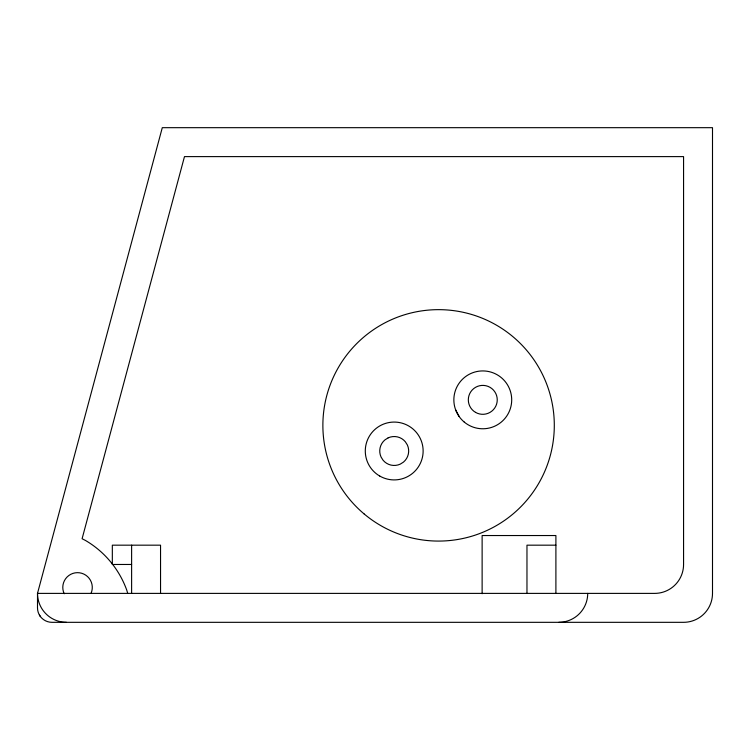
<?xml version="1.0" encoding="UTF-8"?>
<svg xmlns="http://www.w3.org/2000/svg" width="750" height="750" viewBox="0 0 750 750"><rect width="100%" height="100%" fill="white"/><g stroke="black" fill="none" stroke-linecap="round" stroke-linejoin="round"><path stroke-width="1.12" d="M555.9 545.175L526.969 545.175L526.969 593.391M131.616 564.469L112.331 564.469L112.331 545.175L160.547 545.175L160.547 593.391M39.441 615.094L40.491 616.659M455.634 409.847L459.141 416.531M127.725 593.391L126.741 590.091A94.884 94.884 0 0 0 85.509 540.478L82.097 538.734L184.481 156.609L683.569 156.609L683.569 564.469A28.931 28.931 0 0 1 654.647 593.391L37.5 593.391L37.5 607.856A14.466 14.466 0 0 0 51.966 622.322L683.569 622.322A28.931 28.931 0 0 0 712.5 593.391L712.5 127.678L162.291 127.678L37.5 593.391A28.931 28.931 0 0 0 66.431 622.322M555.9 593.391L555.9 535.538L482.128 535.538L482.128 593.728M131.616 545.175L131.616 593.391M587.719 593.391A28.931 28.931 0 0 1 558.797 622.322M64.219 593.756A14.756 14.756 0 0 1 77.259 572.663A14.756 14.756 0 0 1 91.087 593.25M388.144 437.859L384.956 439.875A14.466 14.466 0 0 0 381.075 457.059L383.091 460.247A14.466 14.466 0 0 0 400.266 464.128L403.463 462.113A14.466 14.466 0 0 0 407.344 444.938L405.319 441.741A14.466 14.466 0 0 0 388.144 437.859M475.547 412.378A14.466 14.466 0 0 0 497.25 399.853A14.466 14.466 0 0 0 475.547 387.328A14.466 14.466 0 0 0 475.547 412.378M464.269 422.081A28.931 28.931 0 0 0 511.284 404.775A28.931 28.931 0 0 0 472.791 372.703A28.931 28.931 0 0 0 464.269 422.081M379.744 476.044A28.931 28.931 0 0 0 423.131 450.994A28.931 28.931 0 0 0 379.744 425.944A28.931 28.931 0 0 0 379.744 476.044M364.003 513.834A115.716 115.716 0 0 0 552.497 445.725A115.716 115.716 0 0 0 399.262 316.537A115.716 115.716 0 0 0 364.003 513.834"/></g></svg>
